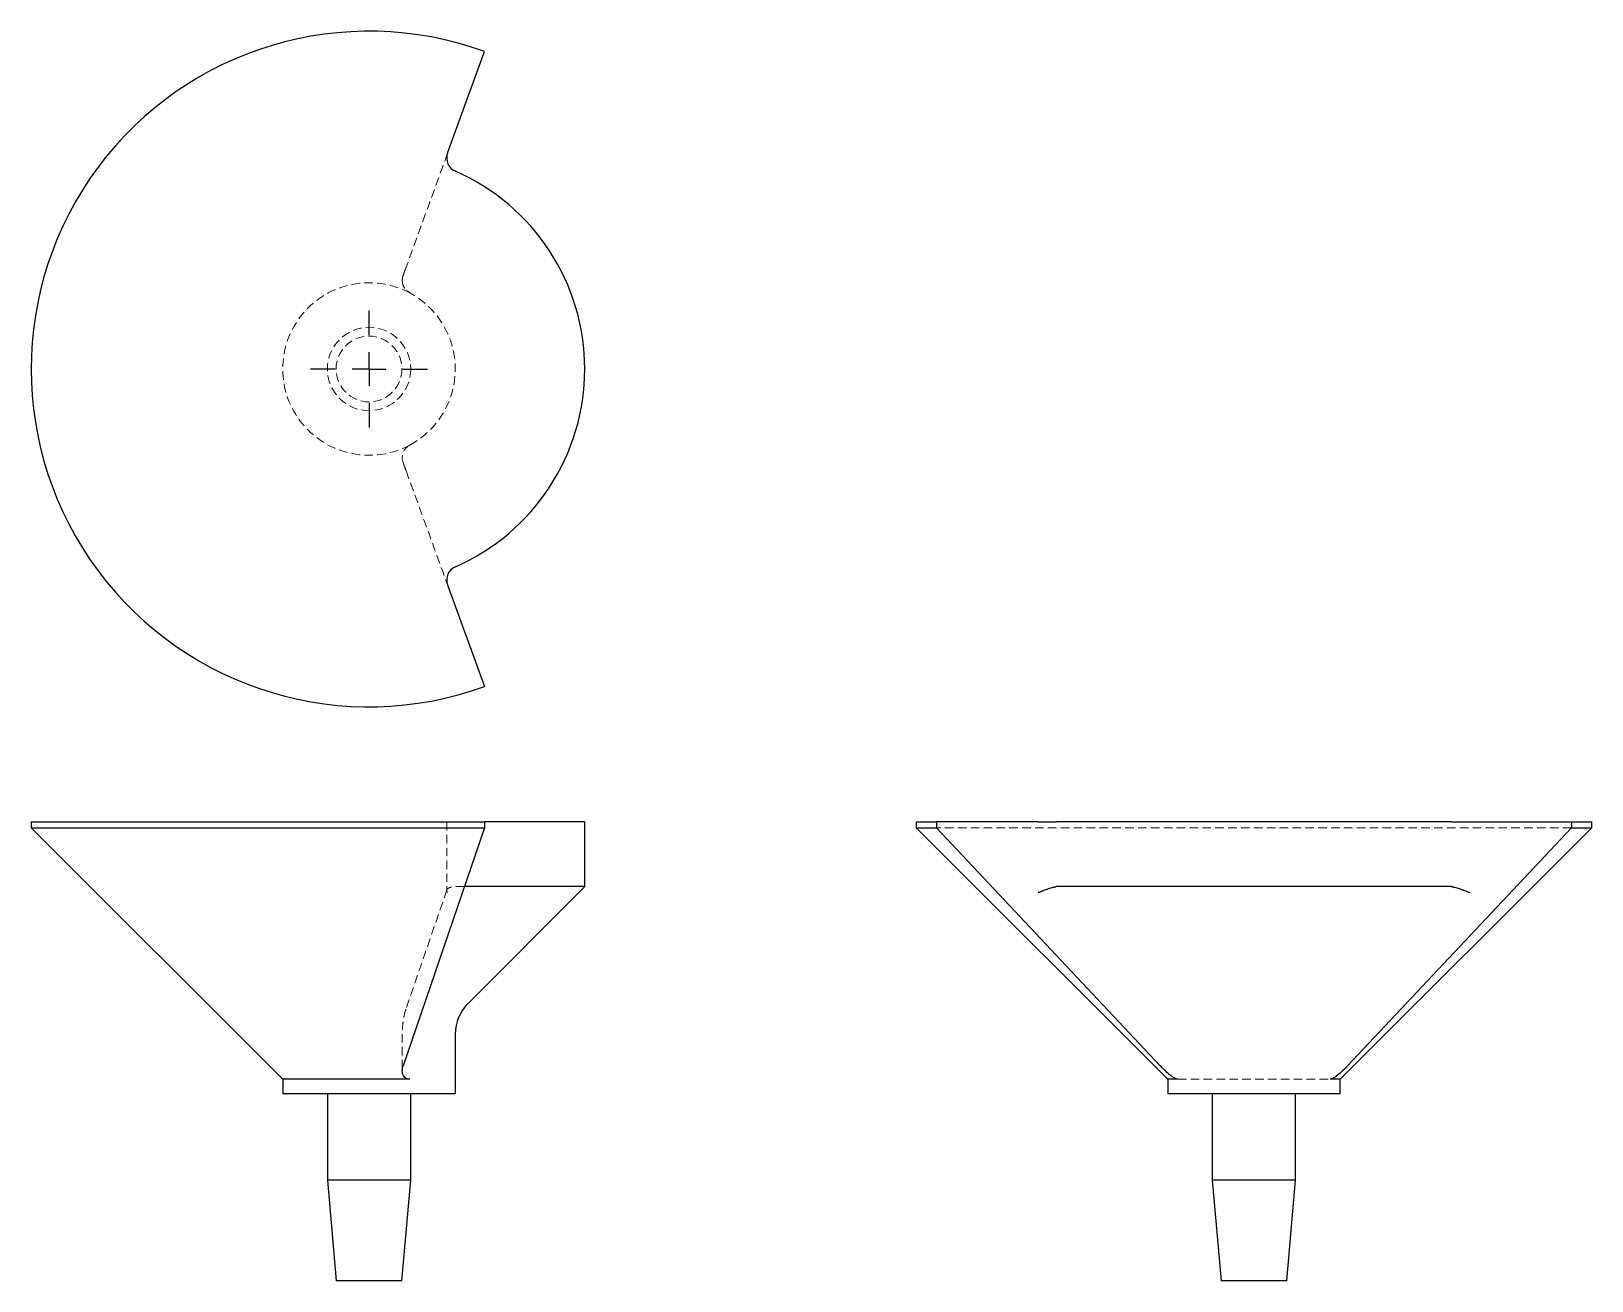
# Model space of a CAD drawing. Header units: millimetres. Extents: x 42 to 273, y 23 to 208.
import ezdxf

# ---------------------------------------------------------------- set-up
doc = ezdxf.new("R2010")
doc.units = ezdxf.units.MM
doc.linetypes.add('HIDDEN', pattern=[1.905, 1.27, -0.635])
doc.layers.add('10', color=7, linetype='Continuous')

# ---------------------------------------------------------------- blocks, each defined once
blk = doc.blocks.new('SW_CENTERMARKSYMBOL_0')
at = {"layer": '10', "color": 0}
for p, q in [((0, 5), (0, 8.67)), ((0, 0), (0, 2.5)), ((-5, 0), (-8.67, 0)), ((0, 0), (-2.5, 0)), ((0, 0), (0, -2.5)), ((0, 0), (2.5, 0)), ((5, 0), (8.67, 0)), ((0, -5), (0, -8.67))]:
    blk.add_line(p, q, dxfattribs=at)

msp = doc.modelspace()

# ---------------------------------------------------------------- linework, layer by layer
at = {"color": 7, "linetype": 'Continuous', "lineweight": 25}
for p, q in [((103.66, 189.95), (109.13, 204.98)), ((103.66, 126.05), (109.13, 111.02)), ((42.03, 90.96), (42.03, 90.11)), ((42.03, 90.96), (109.13, 90.96)), ((42.03, 90.11), (79.26, 52.88)), ((42.03, 90.11), (109.13, 90.11)), ((109.13, 90.11), (97.08, 54.86)), ((109.13, 90.96), (109.13, 90.11)), ((123.97, 90.96), (109.13, 90.96)), ((123.97, 81.38), (123.97, 90.96)), ((173, 90.96), (173, 90.11)), ((173, 90.96), (176.02, 90.96)), ((173, 90.11), (210.23, 52.88)), ((173, 90.11), (176.02, 90.11)), ((176.02, 90.96), (176.02, 90.11)), ((191.05, 90.96), (176.02, 90.96)), ((176.02, 90.11), (209.14, 54.86)), ((191.05, 90.96), (193.73, 90.96)), ((252.27, 90.96), (193.73, 90.96)), ((235.77, 52.88), (273, 90.11)), ((269.98, 90.11), (236.86, 54.86)), ((252.27, 90.96), (254.95, 90.96)), ((254.95, 90.96), (269.98, 90.96)), ((269.98, 90.96), (269.98, 90.11)), ((269.98, 90.96), (273, 90.96)), ((269.98, 90.11), (273, 90.11)), ((273, 90.11), (273, 90.96)), ((123.97, 81.38), (106.15, 81.38)), ((106.68, 64.09), (123.97, 81.38)), ((252.25, 81.38), (193.75, 81.38)), ((104.81, 50.72), (104.81, 59.57)), ((79.26, 52.88), (79.26, 50.72)), ((98.07, 52.88), (79.26, 52.88)), ((210.23, 52.88), (210.23, 50.72)), ((211.74, 52.88), (210.23, 52.88)), ((235.77, 52.88), (234.26, 52.88)), ((235.77, 50.72), (235.77, 52.88)), ((104.81, 50.72), (79.26, 50.72)), ((85.86, 50.72), (85.86, 37.95)), ((98.21, 37.95), (98.21, 50.72)), ((235.77, 50.72), (210.23, 50.72)), ((216.83, 50.72), (216.83, 37.95)), ((229.17, 37.95), (229.17, 50.72)), ((85.86, 37.95), (87.16, 23.04)), ((98.21, 37.95), (85.86, 37.95)), ((96.9, 23.04), (98.21, 37.95)), ((216.83, 37.95), (218.13, 23.04)), ((229.17, 37.95), (216.83, 37.95)), ((227.87, 23.04), (229.17, 37.95)), ((96.9, 23.04), (87.16, 23.04)), ((227.87, 23.04), (218.13, 23.04))]:
    msp.add_line(p, q, dxfattribs=at)
at = {"color": 7, "linetype": 'HIDDEN', "lineweight": 18}
for p, q in [((98.09, 169.31), (98.07, 169.26)), ((103.53, 90.96), (103.53, 80.8)), ((269.98, 90.11), (176.02, 90.11)), ((103.55, 80.89), (97.49, 63.25)), ((106.15, 81.38), (104.84, 81.38)), ((96.95, 59.57), (96.95, 54.15)), ((96.95, 54.15), (96.95, 54.13)), ((211.74, 52.88), (234.26, 52.88))]:
    msp.add_line(p, q, dxfattribs=at)
at = {"color": 7, "linetype": 'HIDDEN', "lineweight": 18, "flags": 128}
msp.add_lwpolyline([(97.58, 169.62), (97.75, 169.46), (98.07, 169.26)], dxfattribs=at)
at = {"color": 7, "linetype": 'HIDDEN', "lineweight": 18}
for radius in [6.17, 4.87]:
    msp.add_circle((92.03, 158), radius, dxfattribs=at)
at = {"color": 7, "linetype": 'Continuous', "lineweight": 25}
for centre, radius, start, end in [((92.03, 158), 50, 70, 290), ((105.66, 189.22), 2.13, 160, 246.4167), ((92.03, 158), 31.93, 293.5833, 66.4167), ((105.66, 126.78), 2.13, 113.5833, 200), ((111.19, 59.57), 6.39, 135, 180)]:
    msp.add_arc(centre, radius, start, end, dxfattribs=at)
at = {"color": 7, "linetype": 'HIDDEN', "lineweight": 18}
for centre, radius, start, end in [((99.08, 171.13), 2.13, 160, 180.9184), ((92.03, 158), 12.77, 61.7868, 298.2132), ((92.03, 158), 12.77, 298.2132, 61.7868), ((99.08, 144.87), 2.13, 118.2132, 200)]:
    msp.add_arc(centre, radius, start, end, dxfattribs=at)
for points in [[(103.66, 189.95), (101.61, 184.32), (99.56, 178.69), (97.51, 173.04)], [(97.51, 142.96), (99.56, 137.31), (101.61, 131.68), (103.66, 126.05)], [(104.81, 81.38), (104.82, 81.38), (104.83, 81.38), (104.84, 81.38)]]:
    msp.add_open_spline(points, degree=3, dxfattribs=at)
for points, knots in [([(96.95, 171.14), (96.96, 170.95), (96.99, 170.55), (97.24, 170.02), (97.61, 169.57), (97.93, 169.38), (98.08, 169.29)], [0, 0, 0, 0, 0.252545, 0.509367, 0.7612, 1, 1, 1, 1]), ([(97.08, 171.86), (97.08, 171.86), (97.09, 171.89), (97.12, 171.99), (97.15, 172.07), (97.26, 172.37), (97.37, 172.67), (97.51, 173.04)], [0, 0, 0, 0, 0.000392903, 0.000392903, 0.000785805, 0.000785805, 0.001571611, 0.001571611, 0.001571611, 0.001571611]), ([(97.51, 142.96), (97.44, 143.14), (97.38, 143.31), (97.27, 143.61), (97.23, 143.73), (97.15, 143.93), (97.12, 144.01), (97.09, 144.11), (97.08, 144.14), (97.08, 144.14)], [0, 0, 0, 0, 0.000395943, 0.000395943, 0.000791885, 0.000791885, 0.001187828, 0.001187828, 0.00158377, 0.00158377, 0.00158377, 0.00158377]), ([(103.66, 80.5), (103.65, 80.51), (103.62, 80.55), (103.58, 80.61), (103.56, 80.66), (103.54, 80.7), (103.54, 80.74), (103.53, 80.78), (103.53, 80.85), (103.56, 80.96), (103.67, 81.08), (103.81, 81.17), (103.97, 81.24), (104.15, 81.3), (104.35, 81.34), (104.57, 81.37), (104.73, 81.37), (104.81, 81.38)], [0, 0, 0, 0, 0.045777, 0.088239, 0.127389, 0.163224, 0.195746, 0.224954, 0.25085, 0.38305, 0.500262, 0.589773, 0.676582, 0.760838, 0.842705, 0.922361, 1, 1, 1, 1]), ([(97.49, 63.25), (97.41, 62.98), (97.24, 62.46), (97.08, 61.53), (96.97, 60.56), (96.96, 59.9), (96.95, 59.57)], [0, 0, 0, 0, 0.254406, 0.504798, 0.753969, 1, 1, 1, 1]), ([(96.97, 54.41), (96.97, 54.4), (96.95, 54.3), (96.96, 54.21), (96.96, 54.13)], [0, 0, 0, 0, 0.120291, 1, 1, 1, 1])]:
    msp.add_open_spline(points, degree=3, knots=knots, dxfattribs=at)
at = {"color": 7, "linetype": 'Continuous', "lineweight": 25}
for points, knots in [([(191.05, 80.5), (191.1, 80.51), (191.18, 80.55), (191.31, 80.61), (191.43, 80.66), (191.54, 80.7), (191.64, 80.74), (191.73, 80.78), (191.93, 80.85), (192.22, 80.96), (192.56, 81.08), (192.84, 81.17), (193.08, 81.24), (193.29, 81.3), (193.47, 81.34), (193.62, 81.37), (193.69, 81.37), (193.73, 81.38)], [0, 0, 0, 0, 0.045777, 0.088239, 0.127389, 0.163224, 0.195746, 0.224954, 0.25085, 0.38305, 0.500262, 0.589773, 0.676582, 0.760838, 0.842705, 0.922361, 1, 1, 1, 1]), ([(252.27, 81.38), (252.29, 81.37), (252.32, 81.37), (252.39, 81.36), (252.47, 81.35), (252.55, 81.33), (252.64, 81.31), (252.8, 81.27), (253.05, 81.21), (253.4, 81.09), (253.79, 80.96), (254.11, 80.84), (254.41, 80.72), (254.66, 80.62), (254.85, 80.54), (254.95, 80.5)], [0, 0, 0, 0, 0.040858, 0.082013, 0.123494, 0.165328, 0.207543, 0.250164, 0.371077, 0.499802, 0.617541, 0.74941, 0.814311, 0.897844, 1, 1, 1, 1]), ([(98.07, 52.88), (97.93, 52.88), (97.81, 52.9), (97.58, 52.97), (97.48, 53.03), (97.31, 53.16), (97.23, 53.24), (97.12, 53.41), (97.07, 53.5), (96.97, 53.79), (96.94, 53.99), (96.96, 54.42), (97, 54.64), (97.08, 54.86)], [0, 0, 0, 0, 0.125, 0.125, 0.25, 0.25, 0.375, 0.375, 0.5, 0.5, 0.75, 0.75, 1, 1, 1, 1]), ([(211.74, 52.88), (211.67, 52.88), (211.58, 52.9), (211.39, 52.97), (211.28, 53.03), (211.06, 53.16), (210.94, 53.24), (210.71, 53.41), (210.59, 53.5), (210.24, 53.79), (210.01, 53.99), (209.56, 54.42), (209.35, 54.64), (209.14, 54.86)], [0, 0, 0, 0, 0.125, 0.125, 0.25, 0.25, 0.375, 0.375, 0.5, 0.5, 0.75, 0.75, 1, 1, 1, 1]), ([(236.86, 54.86), (236.65, 54.64), (236.44, 54.42), (235.99, 54), (235.76, 53.79), (235.3, 53.41), (235.06, 53.23), (234.72, 53.03), (234.62, 52.98), (234.42, 52.9), (234.33, 52.88), (234.26, 52.88)], [0, 0, 0, 0, 0.25, 0.25, 0.5, 0.5, 0.75, 0.75, 0.875, 0.875, 1, 1, 1, 1])]:
    msp.add_open_spline(points, degree=3, knots=knots, dxfattribs=at)
for points in [[(193.73, 81.38), (193.74, 81.38), (193.74, 81.38), (193.75, 81.38)], [(252.25, 81.38), (252.26, 81.38), (252.26, 81.38), (252.27, 81.38)]]:
    msp.add_open_spline(points, degree=3, dxfattribs=at)

# ---------------------------------------------------------------- block references
at = {"layer": '10'}
msp.add_blockref('SW_CENTERMARKSYMBOL_0', (92.03, 158), dxfattribs=at)

doc.saveas('drawing.dxf')
